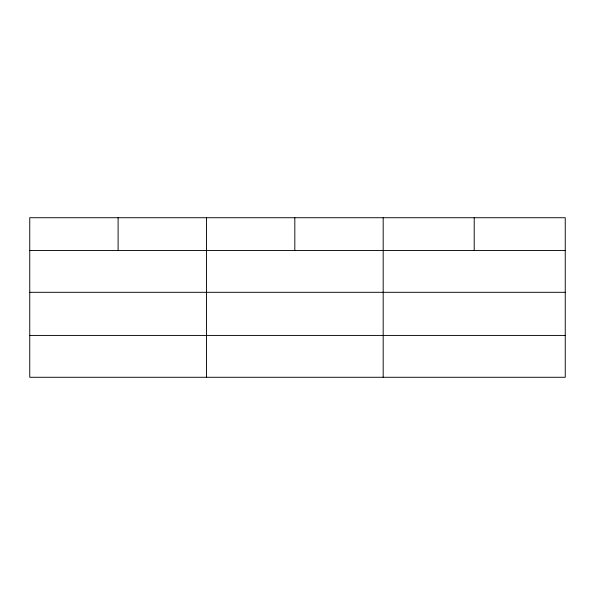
<?xml version="1.0" encoding="UTF-8"?>
<svg xmlns="http://www.w3.org/2000/svg" width="595" height="595" viewBox="0 0 595 595"><rect width="100%" height="100%" fill="white"/><g stroke="black" fill="none" stroke-linecap="round" stroke-linejoin="round"><path stroke-width="0.89" d="M565.25 292.309L565.25 217.725L29.75 217.725L29.75 377.275L565.25 377.275L565.25 292.309L29.75 292.309M29.75 250.465L565.25 250.465M29.75 335.424L565.25 335.424M474.215 217.725L474.215 250.465M383.18 217.725L383.18 377.275M294.822 217.725L294.822 250.465M206.465 217.725L206.465 377.275M118.108 217.725L118.108 250.465"/></g></svg>
